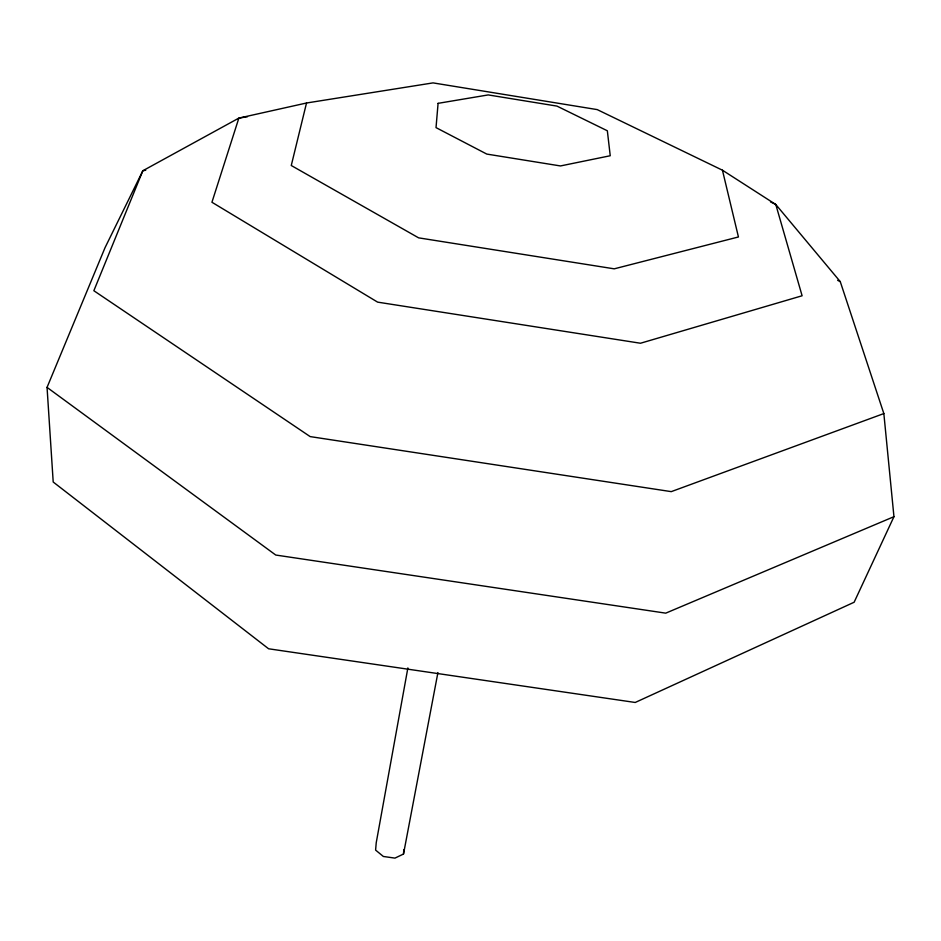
<?xml version="1.0" encoding="UTF-8"?>
<svg xmlns="http://www.w3.org/2000/svg" width="941" height="941" viewBox="0 0 941 941"><rect width="100%" height="100%" fill="white"/><g stroke="black" fill="none" stroke-linecap="round" stroke-linejoin="round"><path stroke-width="1.41" d="M407.876 667.922L376.224 842.771L375.6 850.099L383.363 856.475L394.961 858.11L403.501 854.04L403.795 849.641M403.501 854.04L437.918 672.592M306.519 103.004L291.263 165.51L418.616 237.85L614.226 268.832L738.438 236.967L722.441 170.203L597.217 109.603L433.048 82.89L306.519 103.004L238.861 118.107L142.844 170.744L105.039 247.671L47.05 387.386L53.202 482.015L268.608 648.784L635.222 702.468L854.134 602.24L893.95 516.68L883.846 413.57L840.266 281.641L775.784 204.479L722.441 170.203M893.95 516.68L665.746 613.156L275.748 555.037L47.05 387.386M883.846 413.57L671.251 491.637L310.165 436.6L93.853 290.722L142.844 170.744L145.737 170.25M247.507 116.719L238.861 118.107L211.937 202.256L377.612 302.132L640.48 343.242L802.108 295.768L775.784 204.479L770.503 201.903M837.643 280.324L840.266 281.641M438.083 103.345L436.024 127.623L486.779 154.077L560.471 165.945L610.238 155.747L607.345 130.787L556.954 106.098L488.226 94.923L438.083 103.345"/></g></svg>
